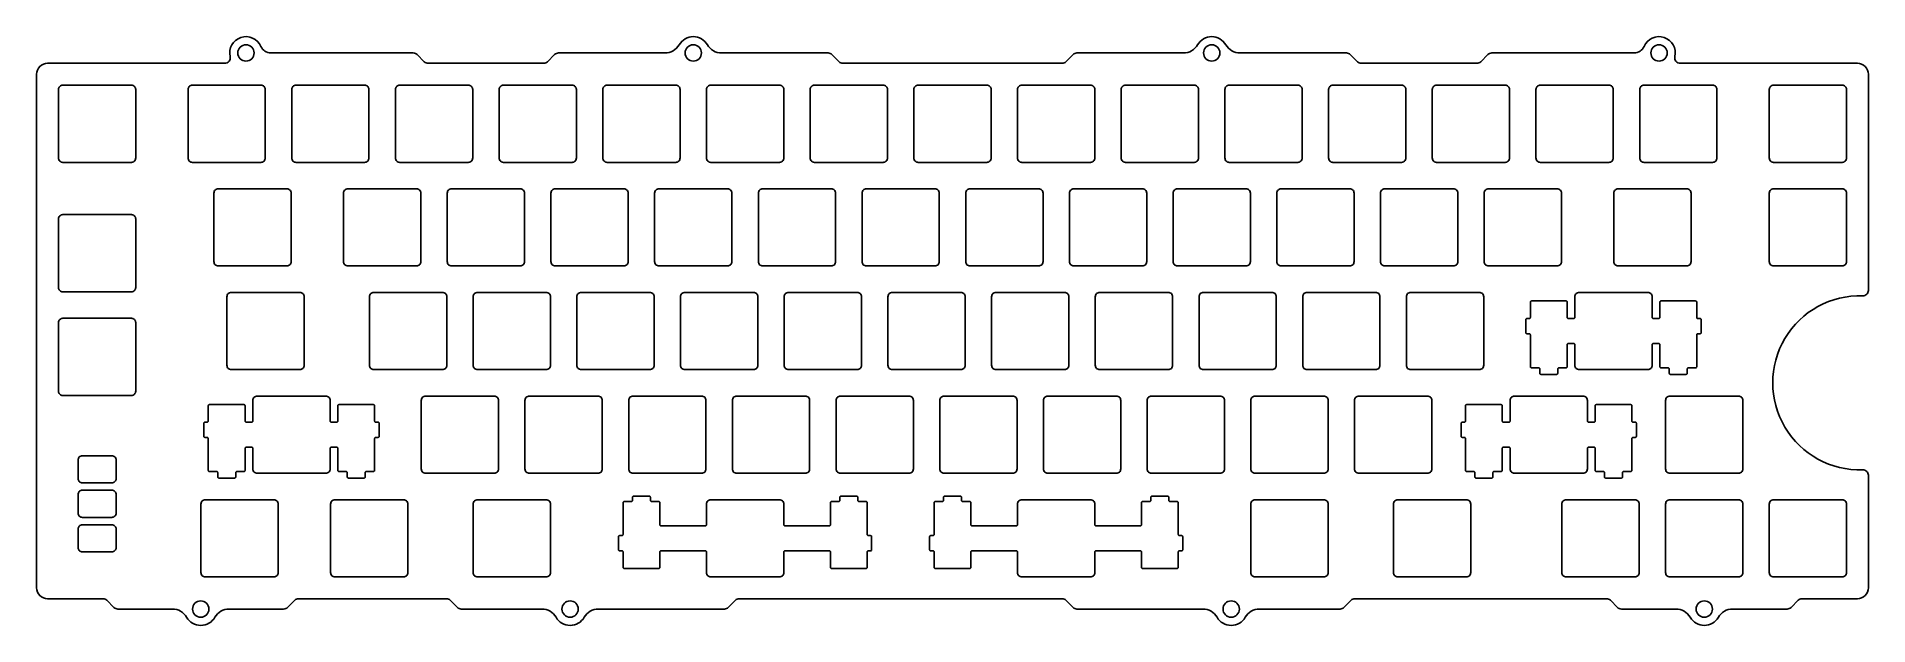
# Model space of a CAD drawing. Header units: millimetres. Extents: x 25 to 361, y 17 to 126.
import ezdxf

# ---------------------------------------------------------------- set-up
doc = ezdxf.new("R2010")
doc.units = ezdxf.units.MM

msp = doc.modelspace()

# ---------------------------------------------------------------- linework, layer by layer
for points in [[(60.22, 121.87, -0.911724), (65.89, 123.74, 0.298217), (67.72, 122.54), (93.88, 122.54, -0.198912), (94.58, 122.25), (95.9, 120.94, 0.198912), (96.61, 120.64), (117.83, 120.64, 0.198912), (118.53, 120.94), (119.85, 122.25, -0.198912), (120.56, 122.54), (140.12, 122.54, 0.267949), (142.72, 124.04, -0.57735), (147.91, 124.04, 0.267949), (150.51, 122.54), (170.08, 122.54, -0.198912), (170.78, 122.25), (172.1, 120.94, 0.198912), (172.81, 120.64), (213.08, 120.64, 0.198912), (213.78, 120.94), (215.1, 122.25, -0.198912), (215.81, 122.54), (235.37, 122.54, 0.267949), (237.97, 124.04, -0.57735), (243.16, 124.04, 0.267949), (245.76, 122.54), (265.33, 122.54, -0.198912), (266.03, 122.25), (267.35, 120.94, 0.198912), (268.06, 120.64), (289.28, 120.64, 0.198912), (289.98, 120.94), (291.3, 122.25, -0.198912), (292.01, 122.54), (318.16, 122.54, 0.298217), (319.99, 123.74, -0.911724), (325.66, 121.87, 0.482358), (326.64, 120.64), (359.2, 120.64, -0.414214), (361.2, 118.64), (361.2, 78.91, -0.424157), (360.17, 77.91, 1.034415), (360.17, 45.93, -0.424157), (361.2, 44.93), (361.2, 24.24, -0.414214), (359.2, 22.24), (349.02, 22.24, 0.198912), (348.31, 21.95), (347, 20.64, -0.198912), (346.29, 20.34), (336.25, 20.34, 0.267949), (333.65, 18.84, -0.57735), (328.46, 18.84, 0.267949), (325.86, 20.34), (315.82, 20.34, -0.198912), (315.11, 20.64), (313.8, 21.95, 0.198912), (313.09, 22.24), (266.87, 22.24, 0.198912), (266.16, 21.95), (264.84, 20.64, -0.198912), (264.14, 20.34), (249.33, 20.34, 0.267949), (246.74, 18.84, -0.57735), (241.54, 18.84, 0.267949), (238.94, 20.34), (215.81, 20.34, -0.198912), (215.1, 20.64), (213.78, 21.95, 0.198912), (213.08, 22.24), (153.76, 22.24, 0.198912), (153.05, 21.95), (151.73, 20.64, -0.198912), (151.03, 20.34), (127.89, 20.34, 0.267949), (125.29, 18.84, -0.57735), (120.1, 18.84, 0.267949), (117.5, 20.34), (102.7, 20.34, -0.198912), (101.99, 20.64), (100.68, 21.95, 0.198912), (99.97, 22.24), (72.79, 22.24, 0.198912), (72.09, 21.95), (70.77, 20.64, -0.198912), (70.06, 20.34), (60.03, 20.34, 0.267949), (57.43, 18.84, -0.57735), (52.23, 18.84, 0.267949), (49.63, 20.34), (39.59, 20.34, -0.198912), (38.89, 20.64), (37.57, 21.95, 0.198912), (36.86, 22.24), (26.68, 22.24, -0.414214), (24.68, 24.24), (24.68, 118.64, -0.414214), (26.68, 120.64), (59.24, 120.64, 0.482358)], [(29.48, 116.64), (42.08, 116.64, -0.414214), (42.88, 115.84), (42.88, 103.24, -0.414214), (42.08, 102.44), (29.48, 102.44, -0.414214), (28.68, 103.24), (28.68, 115.84, -0.414214)], [(53.29, 116.64), (65.89, 116.64, -0.414214), (66.69, 115.84), (66.69, 103.24, -0.414214), (65.89, 102.44), (53.29, 102.44, -0.414214), (52.49, 103.24), (52.49, 115.84, -0.414214)], [(72.34, 116.64), (84.94, 116.64, -0.414214), (85.74, 115.84), (85.74, 103.24, -0.414214), (84.94, 102.44), (72.34, 102.44, -0.414214), (71.54, 103.24), (71.54, 115.84, -0.414214)], [(91.39, 116.64), (103.99, 116.64, -0.414214), (104.79, 115.84), (104.79, 103.24, -0.414214), (103.99, 102.44), (91.39, 102.44, -0.414214), (90.59, 103.24), (90.59, 115.84, -0.414214)], [(110.44, 116.64), (123.04, 116.64, -0.414214), (123.84, 115.84), (123.84, 103.24, -0.414214), (123.04, 102.44), (110.44, 102.44, -0.414214), (109.64, 103.24), (109.64, 115.84, -0.414214)], [(129.49, 116.64), (142.09, 116.64, -0.414214), (142.89, 115.84), (142.89, 103.24, -0.414214), (142.09, 102.44), (129.49, 102.44, -0.414214), (128.69, 103.24), (128.69, 115.84, -0.414214)], [(148.54, 116.64), (161.14, 116.64, -0.414214), (161.94, 115.84), (161.94, 103.24, -0.414214), (161.14, 102.44), (148.54, 102.44, -0.414214), (147.74, 103.24), (147.74, 115.84, -0.414214)], [(167.59, 116.64), (180.19, 116.64, -0.414214), (180.99, 115.84), (180.99, 103.24, -0.414214), (180.19, 102.44), (167.59, 102.44, -0.414214), (166.79, 103.24), (166.79, 115.84, -0.414214)], [(186.64, 116.64), (199.24, 116.64, -0.414214), (200.04, 115.84), (200.04, 103.24, -0.414214), (199.24, 102.44), (186.64, 102.44, -0.414214), (185.84, 103.24), (185.84, 115.84, -0.414214)], [(205.69, 116.64), (218.29, 116.64, -0.414214), (219.09, 115.84), (219.09, 103.24, -0.414214), (218.29, 102.44), (205.69, 102.44, -0.414214), (204.89, 103.24), (204.89, 115.84, -0.414214)], [(224.74, 116.64), (237.34, 116.64, -0.414214), (238.14, 115.84), (238.14, 103.24, -0.414214), (237.34, 102.44), (224.74, 102.44, -0.414214), (223.94, 103.24), (223.94, 115.84, -0.414214)], [(243.79, 116.64), (256.39, 116.64, -0.414214), (257.19, 115.84), (257.19, 103.24, -0.414214), (256.39, 102.44), (243.79, 102.44, -0.414214), (242.99, 103.24), (242.99, 115.84, -0.414214)], [(262.84, 116.64), (275.44, 116.64, -0.414214), (276.24, 115.84), (276.24, 103.24, -0.414214), (275.44, 102.44), (262.84, 102.44, -0.414214), (262.04, 103.24), (262.04, 115.84, -0.414214)], [(281.89, 116.64), (294.49, 116.64, -0.414214), (295.29, 115.84), (295.29, 103.24, -0.414214), (294.49, 102.44), (281.89, 102.44, -0.414214), (281.09, 103.24), (281.09, 115.84, -0.414214)], [(300.94, 116.64), (313.54, 116.64, -0.414214), (314.34, 115.84), (314.34, 103.24, -0.414214), (313.54, 102.44), (300.94, 102.44, -0.414214), (300.14, 103.24), (300.14, 115.84, -0.414214)], [(319.99, 116.64), (332.59, 116.64, -0.414214), (333.39, 115.84), (333.39, 103.24, -0.414214), (332.59, 102.44), (319.99, 102.44, -0.414214), (319.19, 103.24), (319.19, 115.84, -0.414214)], [(343.8, 116.64), (356.4, 116.64, -0.414214), (357.2, 115.84), (357.2, 103.24, -0.414214), (356.4, 102.44), (343.8, 102.44, -0.414214), (343, 103.24), (343, 115.84, -0.414214)], [(58.05, 97.59), (70.65, 97.59, -0.414214), (71.45, 96.79), (71.45, 84.19, -0.414214), (70.65, 83.39), (58.05, 83.39, -0.414214), (57.25, 84.19), (57.25, 96.79, -0.414214)], [(81.87, 97.59), (94.47, 97.59, -0.414214), (95.27, 96.79), (95.27, 84.19, -0.414214), (94.47, 83.39), (81.87, 83.39, -0.414214), (81.07, 84.19), (81.07, 96.79, -0.414214)], [(100.92, 97.59), (113.52, 97.59, -0.414214), (114.32, 96.79), (114.32, 84.19, -0.414214), (113.52, 83.39), (100.92, 83.39, -0.414214), (100.12, 84.19), (100.12, 96.79, -0.414214)], [(119.97, 97.59), (132.57, 97.59, -0.414214), (133.37, 96.79), (133.37, 84.19, -0.414214), (132.57, 83.39), (119.97, 83.39, -0.414214), (119.17, 84.19), (119.17, 96.79, -0.414214)], [(139.02, 97.59), (151.62, 97.59, -0.414214), (152.42, 96.79), (152.42, 84.19, -0.414214), (151.62, 83.39), (139.02, 83.39, -0.414214), (138.22, 84.19), (138.22, 96.79, -0.414214)], [(158.07, 97.59), (170.67, 97.59, -0.414214), (171.47, 96.79), (171.47, 84.19, -0.414214), (170.67, 83.39), (158.07, 83.39, -0.414214), (157.27, 84.19), (157.27, 96.79, -0.414214)], [(177.12, 97.59), (189.72, 97.59, -0.414214), (190.52, 96.79), (190.52, 84.19, -0.414214), (189.72, 83.39), (177.12, 83.39, -0.414214), (176.32, 84.19), (176.32, 96.79, -0.414214)], [(196.17, 97.59), (208.77, 97.59, -0.414214), (209.57, 96.79), (209.57, 84.19, -0.414214), (208.77, 83.39), (196.17, 83.39, -0.414214), (195.37, 84.19), (195.37, 96.79, -0.414214)], [(215.22, 97.59), (227.82, 97.59, -0.414214), (228.62, 96.79), (228.62, 84.19, -0.414214), (227.82, 83.39), (215.22, 83.39, -0.414214), (214.42, 84.19), (214.42, 96.79, -0.414214)], [(234.27, 97.59), (246.87, 97.59, -0.414214), (247.67, 96.79), (247.67, 84.19, -0.414214), (246.87, 83.39), (234.27, 83.39, -0.414214), (233.47, 84.19), (233.47, 96.79, -0.414214)], [(253.32, 97.59), (265.92, 97.59, -0.414214), (266.72, 96.79), (266.72, 84.19, -0.414214), (265.92, 83.39), (253.32, 83.39, -0.414214), (252.52, 84.19), (252.52, 96.79, -0.414214)], [(272.37, 97.59), (284.97, 97.59, -0.414214), (285.77, 96.79), (285.77, 84.19, -0.414214), (284.97, 83.39), (272.37, 83.39, -0.414214), (271.57, 84.19), (271.57, 96.79, -0.414214)], [(291.42, 97.59), (304.02, 97.59, -0.414214), (304.82, 96.79), (304.82, 84.19, -0.414214), (304.02, 83.39), (291.42, 83.39, -0.414214), (290.62, 84.19), (290.62, 96.79, -0.414214)], [(315.23, 97.59), (327.83, 97.59, -0.414214), (328.63, 96.79), (328.63, 84.19, -0.414214), (327.83, 83.39), (315.23, 83.39, -0.414214), (314.43, 84.19), (314.43, 96.79, -0.414214)], [(343.8, 97.59), (356.4, 97.59, -0.414214), (357.2, 96.79), (357.2, 84.19, -0.414214), (356.4, 83.39), (343.8, 83.39, -0.414214), (343, 84.19), (343, 96.79, -0.414214)], [(29.48, 92.83), (42.08, 92.83, -0.414214), (42.88, 92.03), (42.88, 79.43, -0.414214), (42.08, 78.63), (29.48, 78.63, -0.414214), (28.68, 79.43), (28.68, 92.03, -0.414214)], [(60.44, 78.54), (73.04, 78.54, -0.414214), (73.84, 77.74), (73.84, 65.14, -0.414214), (73.04, 64.34), (60.44, 64.34, -0.414214), (59.64, 65.14), (59.64, 77.74, -0.414214)], [(86.63, 78.54), (99.23, 78.54, -0.414214), (100.03, 77.74), (100.03, 65.14, -0.414214), (99.23, 64.34), (86.63, 64.34, -0.414214), (85.83, 65.14), (85.83, 77.74, -0.414214)], [(105.68, 78.54), (118.28, 78.54, -0.414214), (119.08, 77.74), (119.08, 65.14, -0.414214), (118.28, 64.34), (105.68, 64.34, -0.414214), (104.88, 65.14), (104.88, 77.74, -0.414214)], [(124.73, 78.54), (137.33, 78.54, -0.414214), (138.13, 77.74), (138.13, 65.14, -0.414214), (137.33, 64.34), (124.73, 64.34, -0.414214), (123.93, 65.14), (123.93, 77.74, -0.414214)], [(143.78, 78.54), (156.38, 78.54, -0.414214), (157.18, 77.74), (157.18, 65.14, -0.414214), (156.38, 64.34), (143.78, 64.34, -0.414214), (142.98, 65.14), (142.98, 77.74, -0.414214)], [(162.83, 78.54), (175.43, 78.54, -0.414214), (176.23, 77.74), (176.23, 65.14, -0.414214), (175.43, 64.34), (162.83, 64.34, -0.414214), (162.03, 65.14), (162.03, 77.74, -0.414214)], [(181.88, 78.54), (194.48, 78.54, -0.414214), (195.28, 77.74), (195.28, 65.14, -0.414214), (194.48, 64.34), (181.88, 64.34, -0.414214), (181.08, 65.14), (181.08, 77.74, -0.414214)], [(200.93, 78.54), (213.53, 78.54, -0.414214), (214.33, 77.74), (214.33, 65.14, -0.414214), (213.53, 64.34), (200.93, 64.34, -0.414214), (200.13, 65.14), (200.13, 77.74, -0.414214)], [(219.98, 78.54), (232.58, 78.54, -0.414214), (233.38, 77.74), (233.38, 65.14, -0.414214), (232.58, 64.34), (219.98, 64.34, -0.414214), (219.18, 65.14), (219.18, 77.74, -0.414214)], [(239.03, 78.54), (251.63, 78.54, -0.414214), (252.43, 77.74), (252.43, 65.14, -0.414214), (251.63, 64.34), (239.03, 64.34, -0.414214), (238.23, 65.14), (238.23, 77.74, -0.414214)], [(258.08, 78.54), (270.68, 78.54, -0.414214), (271.48, 77.74), (271.48, 65.14, -0.414214), (270.68, 64.34), (258.08, 64.34, -0.414214), (257.28, 65.14), (257.28, 77.74, -0.414214)], [(277.13, 78.54), (289.73, 78.54, -0.414214), (290.53, 77.74), (290.53, 65.14, -0.414214), (289.73, 64.34), (277.13, 64.34, -0.414214), (276.33, 65.14), (276.33, 77.74, -0.414214)], [(300.84, 64.47, 0.414214), (300.64, 64.67), (299.31, 64.67, -0.414214), (299.11, 64.87), (299.11, 70.74, 0.414214), (298.91, 70.94), (298.48, 70.94, -0.414214), (298.28, 71.14), (298.28, 73.54, -0.414214), (298.48, 73.74), (298.91, 73.74, 0.414214), (299.11, 73.94), (299.11, 76.77, -0.414214), (299.31, 76.97), (305.66, 76.97, -0.414214), (305.86, 76.77), (305.86, 73.94, 0.414214), (306.06, 73.74), (307.09, 73.74, 0.414214), (307.29, 73.94), (307.29, 77.74, -0.414214), (308.09, 78.54), (320.69, 78.54, -0.414214), (321.49, 77.74), (321.49, 73.94, 0.414214), (321.69, 73.74), (322.71, 73.74, 0.414214), (322.91, 73.94), (322.91, 76.77, -0.414214), (323.11, 76.97), (329.46, 76.97, -0.414214), (329.66, 76.77), (329.66, 73.94, 0.414214), (329.86, 73.74), (330.29, 73.74, -0.414214), (330.49, 73.54), (330.49, 71.14, -0.414214), (330.29, 70.94), (329.86, 70.94, 0.414214), (329.66, 70.74), (329.66, 64.87, -0.414214), (329.46, 64.67), (328.13, 64.67, 0.414214), (327.93, 64.47), (327.93, 63.67, -0.414214), (327.73, 63.47), (324.83, 63.47, -0.414214), (324.63, 63.67), (324.63, 64.47, 0.414214), (324.43, 64.67), (323.11, 64.67, -0.414214), (322.91, 64.87), (322.91, 68.94, 0.414214), (322.71, 69.14), (321.69, 69.14, 0.414214), (321.49, 68.94), (321.49, 65.14, -0.414214), (320.69, 64.34), (308.09, 64.34, -0.414214), (307.29, 65.14), (307.29, 68.94, 0.414214), (307.09, 69.14), (306.06, 69.14, 0.414214), (305.86, 68.94), (305.86, 64.87, -0.414214), (305.66, 64.67), (304.33, 64.67, 0.414214), (304.13, 64.47), (304.13, 63.67, -0.414214), (303.93, 63.47), (301.04, 63.47, -0.414214), (300.84, 63.67)], [(29.48, 73.78), (42.08, 73.78, -0.414214), (42.88, 72.98), (42.88, 60.38, -0.414214), (42.08, 59.58), (29.48, 59.58, -0.414214), (28.68, 60.38), (28.68, 72.98, -0.414214)], [(57.95, 45.42, 0.414214), (57.75, 45.62), (56.42, 45.62, -0.414214), (56.22, 45.82), (56.22, 51.69, 0.414214), (56.02, 51.89), (55.6, 51.89, -0.414214), (55.4, 52.09), (55.4, 54.49, -0.414214), (55.6, 54.69), (56.02, 54.69, 0.414214), (56.22, 54.89), (56.22, 57.72, -0.414214), (56.42, 57.92), (62.77, 57.92, -0.414214), (62.97, 57.72), (62.97, 54.89, 0.414214), (63.17, 54.69), (64.2, 54.69, 0.414214), (64.4, 54.89), (64.4, 58.69, -0.414214), (65.2, 59.49), (77.8, 59.49, -0.414214), (78.6, 58.69), (78.6, 54.89, 0.414214), (78.8, 54.69), (79.82, 54.69, 0.414214), (80.02, 54.89), (80.02, 57.72, -0.414214), (80.22, 57.92), (86.57, 57.92, -0.414214), (86.77, 57.72), (86.77, 54.89, 0.414214), (86.97, 54.69), (87.4, 54.69, -0.414214), (87.6, 54.49), (87.6, 52.09, -0.414214), (87.4, 51.89), (86.97, 51.89, 0.414214), (86.77, 51.69), (86.77, 45.82, -0.414214), (86.57, 45.62), (85.25, 45.62, 0.414214), (85.05, 45.42), (85.05, 44.62, -0.414214), (84.85, 44.42), (81.95, 44.42, -0.414214), (81.75, 44.62), (81.75, 45.42, 0.414214), (81.55, 45.62), (80.22, 45.62, -0.414214), (80.02, 45.82), (80.02, 49.89, 0.414214), (79.82, 50.09), (78.8, 50.09, 0.414214), (78.6, 49.89), (78.6, 46.09, -0.414214), (77.8, 45.29), (65.2, 45.29, -0.414214), (64.4, 46.09), (64.4, 49.89, 0.414214), (64.2, 50.09), (63.17, 50.09, 0.414214), (62.97, 49.89), (62.97, 45.82, -0.414214), (62.77, 45.62), (61.45, 45.62, 0.414214), (61.25, 45.42), (61.25, 44.62, -0.414214), (61.05, 44.42), (58.15, 44.42, -0.414214), (57.95, 44.62)], [(96.15, 59.49), (108.75, 59.49, -0.414214), (109.55, 58.69), (109.55, 46.09, -0.414214), (108.75, 45.29), (96.15, 45.29, -0.414214), (95.35, 46.09), (95.35, 58.69, -0.414214)], [(115.2, 59.49), (127.8, 59.49, -0.414214), (128.6, 58.69), (128.6, 46.09, -0.414214), (127.8, 45.29), (115.2, 45.29, -0.414214), (114.4, 46.09), (114.4, 58.69, -0.414214)], [(134.25, 59.49), (146.85, 59.49, -0.414214), (147.65, 58.69), (147.65, 46.09, -0.414214), (146.85, 45.29), (134.25, 45.29, -0.414214), (133.45, 46.09), (133.45, 58.69, -0.414214)], [(153.3, 59.49), (165.9, 59.49, -0.414214), (166.7, 58.69), (166.7, 46.09, -0.414214), (165.9, 45.29), (153.3, 45.29, -0.414214), (152.5, 46.09), (152.5, 58.69, -0.414214)], [(172.35, 59.49), (184.95, 59.49, -0.414214), (185.75, 58.69), (185.75, 46.09, -0.414214), (184.95, 45.29), (172.35, 45.29, -0.414214), (171.55, 46.09), (171.55, 58.69, -0.414214)], [(191.4, 59.49), (204, 59.49, -0.414214), (204.8, 58.69), (204.8, 46.09, -0.414214), (204, 45.29), (191.4, 45.29, -0.414214), (190.6, 46.09), (190.6, 58.69, -0.414214)], [(210.45, 59.49), (223.05, 59.49, -0.414214), (223.85, 58.69), (223.85, 46.09, -0.414214), (223.05, 45.29), (210.45, 45.29, -0.414214), (209.65, 46.09), (209.65, 58.69, -0.414214)], [(229.5, 59.49), (242.1, 59.49, -0.414214), (242.9, 58.69), (242.9, 46.09, -0.414214), (242.1, 45.29), (229.5, 45.29, -0.414214), (228.7, 46.09), (228.7, 58.69, -0.414214)], [(248.55, 59.49), (261.15, 59.49, -0.414214), (261.95, 58.69), (261.95, 46.09, -0.414214), (261.15, 45.29), (248.55, 45.29, -0.414214), (247.75, 46.09), (247.75, 58.69, -0.414214)], [(267.6, 59.49), (280.2, 59.49, -0.414214), (281, 58.69), (281, 46.09, -0.414214), (280.2, 45.29), (267.6, 45.29, -0.414214), (266.8, 46.09), (266.8, 58.69, -0.414214)], [(288.93, 45.42, 0.414214), (288.73, 45.62), (287.4, 45.62, -0.414214), (287.2, 45.82), (287.2, 51.69, 0.414214), (287, 51.89), (286.58, 51.89, -0.414214), (286.38, 52.09), (286.38, 54.49, -0.414214), (286.58, 54.69), (287, 54.69, 0.414214), (287.2, 54.89), (287.2, 57.72, -0.414214), (287.4, 57.92), (293.75, 57.92, -0.414214), (293.95, 57.72), (293.95, 54.89, 0.414214), (294.15, 54.69), (295.18, 54.69, 0.414214), (295.38, 54.89), (295.38, 58.69, -0.414214), (296.18, 59.49), (308.78, 59.49, -0.414214), (309.58, 58.69), (309.58, 54.89, 0.414214), (309.78, 54.69), (310.8, 54.69, 0.414214), (311, 54.89), (311, 57.72, -0.414214), (311.2, 57.92), (317.55, 57.92, -0.414214), (317.75, 57.72), (317.75, 54.89, 0.414214), (317.95, 54.69), (318.38, 54.69, -0.414214), (318.58, 54.49), (318.58, 52.09, -0.414214), (318.38, 51.89), (317.95, 51.89, 0.414214), (317.75, 51.69), (317.75, 45.82, -0.414214), (317.55, 45.62), (316.23, 45.62, 0.414214), (316.03, 45.42), (316.03, 44.62, -0.414214), (315.83, 44.42), (312.93, 44.42, -0.414214), (312.73, 44.62), (312.73, 45.42, 0.414214), (312.53, 45.62), (311.2, 45.62, -0.414214), (311, 45.82), (311, 49.89, 0.414214), (310.8, 50.09), (309.78, 50.09, 0.414214), (309.58, 49.89), (309.58, 46.09, -0.414214), (308.78, 45.29), (296.18, 45.29, -0.414214), (295.38, 46.09), (295.38, 49.89, 0.414214), (295.18, 50.09), (294.15, 50.09, 0.414214), (293.95, 49.89), (293.95, 45.82, -0.414214), (293.75, 45.62), (292.43, 45.62, 0.414214), (292.23, 45.42), (292.23, 44.62, -0.414214), (292.03, 44.42), (289.13, 44.42, -0.414214), (288.93, 44.62)], [(324.75, 59.49), (337.35, 59.49, -0.414214), (338.15, 58.69), (338.15, 46.09, -0.414214), (337.35, 45.29), (324.75, 45.29, -0.414214), (323.95, 46.09), (323.95, 58.69, -0.414214)], [(33.08, 48.53), (38.48, 48.53, -0.414214), (39.28, 47.73), (39.28, 44.33, -0.414214), (38.48, 43.53), (33.08, 43.53, -0.414214), (32.28, 44.33), (32.28, 47.73, -0.414214)], [(33.08, 42.19), (38.48, 42.19, -0.414214), (39.28, 41.39), (39.28, 37.99, -0.414214), (38.48, 37.19), (33.08, 37.19, -0.414214), (32.28, 37.99), (32.28, 41.39, -0.414214)], [(55.67, 40.44), (68.27, 40.44, -0.414214), (69.07, 39.64), (69.07, 27.04, -0.414214), (68.27, 26.24), (55.67, 26.24, -0.414214), (54.87, 27.04), (54.87, 39.64, -0.414214)], [(79.49, 40.44), (92.09, 40.44, -0.414214), (92.89, 39.64), (92.89, 27.04, -0.414214), (92.09, 26.24), (79.49, 26.24, -0.414214), (78.69, 27.04), (78.69, 39.64, -0.414214)], [(105.68, 40.44), (118.28, 40.44, -0.414214), (119.08, 39.64), (119.08, 27.04, -0.414214), (118.28, 26.24), (105.68, 26.24, -0.414214), (104.88, 27.04), (104.88, 39.64, -0.414214)], [(134.14, 40.89, -0.414214), (134.34, 41.09), (137.24, 41.09, -0.414214), (137.44, 40.89), (137.44, 40.31, 0.414214), (137.64, 40.11), (138.97, 40.11, -0.414214), (139.17, 39.91), (139.17, 35.84, 0.414214), (139.37, 35.64), (147.54, 35.64, 0.414214), (147.74, 35.84), (147.74, 39.64, -0.414214), (148.54, 40.44), (161.14, 40.44, -0.414214), (161.94, 39.64), (161.94, 35.84, 0.414214), (162.14, 35.64), (170.32, 35.64, 0.414214), (170.52, 35.84), (170.52, 39.91, -0.414214), (170.72, 40.11), (172.04, 40.11, 0.414214), (172.24, 40.31), (172.24, 40.89, -0.414214), (172.44, 41.09), (175.34, 41.09, -0.414214), (175.54, 40.89), (175.54, 40.31, 0.414214), (175.74, 40.11), (177.07, 40.11, -0.414214), (177.27, 39.91), (177.27, 34.04, 0.414214), (177.47, 33.84), (177.89, 33.84, -0.414214), (178.09, 33.64), (178.09, 31.24, -0.414214), (177.89, 31.04), (177.47, 31.04, 0.414214), (177.27, 30.84), (177.27, 28.01, -0.414214), (177.07, 27.81), (170.72, 27.81, -0.414214), (170.52, 28.01), (170.52, 30.84, 0.414214), (170.32, 31.04), (162.14, 31.04, 0.414214), (161.94, 30.84), (161.94, 27.04, -0.414214), (161.14, 26.24), (148.54, 26.24, -0.414214), (147.74, 27.04), (147.74, 30.84, 0.414214), (147.54, 31.04), (139.37, 31.04, 0.414214), (139.17, 30.84), (139.17, 28.01, -0.414214), (138.97, 27.81), (132.62, 27.81, -0.414214), (132.42, 28.01), (132.42, 30.84, 0.414214), (132.22, 31.04), (131.79, 31.04, -0.414214), (131.59, 31.24), (131.59, 33.64, -0.414214), (131.79, 33.84), (132.22, 33.84, 0.414214), (132.42, 34.04), (132.42, 39.91, -0.414214), (132.62, 40.11), (133.94, 40.11, 0.414214), (134.14, 40.31)], [(191.29, 40.89, -0.414214), (191.49, 41.09), (194.39, 41.09, -0.414214), (194.59, 40.89), (194.59, 40.31, 0.414214), (194.79, 40.11), (196.12, 40.11, -0.414214), (196.32, 39.91), (196.32, 35.84, 0.414214), (196.52, 35.64), (204.69, 35.64, 0.414214), (204.89, 35.84), (204.89, 39.64, -0.414214), (205.69, 40.44), (218.29, 40.44, -0.414214), (219.09, 39.64), (219.09, 35.84, 0.414214), (219.29, 35.64), (227.47, 35.64, 0.414214), (227.67, 35.84), (227.67, 39.91, -0.414214), (227.87, 40.11), (229.19, 40.11, 0.414214), (229.39, 40.31), (229.39, 40.89, -0.414214), (229.59, 41.09), (232.49, 41.09, -0.414214), (232.69, 40.89), (232.69, 40.31, 0.414214), (232.89, 40.11), (234.22, 40.11, -0.414214), (234.42, 39.91), (234.42, 34.04, 0.414214), (234.62, 33.84), (235.04, 33.84, -0.414214), (235.24, 33.64), (235.24, 31.24, -0.414214), (235.04, 31.04), (234.62, 31.04, 0.414214), (234.42, 30.84), (234.42, 28.01, -0.414214), (234.22, 27.81), (227.87, 27.81, -0.414214), (227.67, 28.01), (227.67, 30.84, 0.414214), (227.47, 31.04), (219.29, 31.04, 0.414214), (219.09, 30.84), (219.09, 27.04, -0.414214), (218.29, 26.24), (205.69, 26.24, -0.414214), (204.89, 27.04), (204.89, 30.84, 0.414214), (204.69, 31.04), (196.52, 31.04, 0.414214), (196.32, 30.84), (196.32, 28.01, -0.414214), (196.12, 27.81), (189.77, 27.81, -0.414214), (189.57, 28.01), (189.57, 30.84, 0.414214), (189.37, 31.04), (188.94, 31.04, -0.414214), (188.74, 31.24), (188.74, 33.64, -0.414214), (188.94, 33.84), (189.37, 33.84, 0.414214), (189.57, 34.04), (189.57, 39.91, -0.414214), (189.77, 40.11), (191.09, 40.11, 0.414214), (191.29, 40.31)], [(248.55, 40.44), (261.15, 40.44, -0.414214), (261.95, 39.64), (261.95, 27.04, -0.414214), (261.15, 26.24), (248.55, 26.24, -0.414214), (247.75, 27.04), (247.75, 39.64, -0.414214)], [(274.75, 40.44), (287.35, 40.44, -0.414214), (288.15, 39.64), (288.15, 27.04, -0.414214), (287.35, 26.24), (274.75, 26.24, -0.414214), (273.95, 27.04), (273.95, 39.64, -0.414214)], [(305.7, 40.44), (318.3, 40.44, -0.414214), (319.1, 39.64), (319.1, 27.04, -0.414214), (318.3, 26.24), (305.7, 26.24, -0.414214), (304.9, 27.04), (304.9, 39.64, -0.414214)], [(324.75, 40.44), (337.35, 40.44, -0.414214), (338.15, 39.64), (338.15, 27.04, -0.414214), (337.35, 26.24), (324.75, 26.24, -0.414214), (323.95, 27.04), (323.95, 39.64, -0.414214)], [(343.8, 40.44), (356.4, 40.44, -0.414214), (357.2, 39.64), (357.2, 27.04, -0.414214), (356.4, 26.24), (343.8, 26.24, -0.414214), (343, 27.04), (343, 39.64, -0.414214)], [(33.08, 35.84), (38.48, 35.84, -0.414214), (39.28, 35.04), (39.28, 31.64, -0.414214), (38.48, 30.84), (33.08, 30.84, -0.414214), (32.28, 31.64), (32.28, 35.04, -0.414214)]]:
    msp.add_lwpolyline(points, format="xyb", close=True)
for centre in [(63.14, 122.54), (145.32, 122.54), (240.57, 122.54), (322.74, 122.54), (54.83, 20.34), (122.69, 20.34), (244.14, 20.34), (331.05, 20.34)]:
    msp.add_circle(centre, 1.5)

doc.saveas('drawing.dxf')
